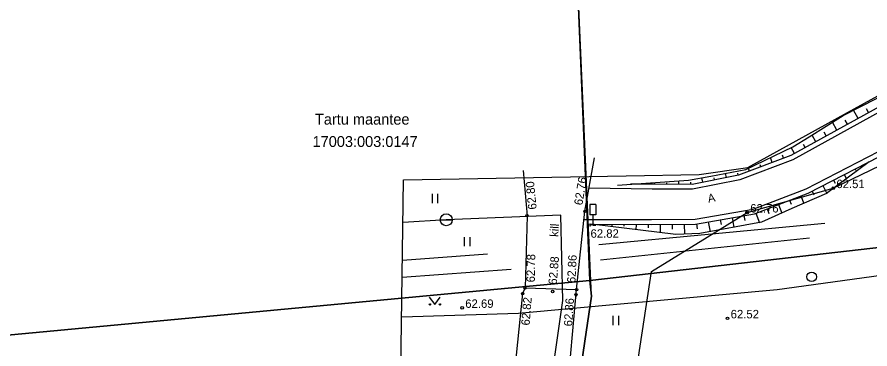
# Model space of a CAD drawing. Extents: x 642341 to 644194, y 6457989 to 6459379.
# Drawn here: x 642924.6 to 642995.2, y 6458383.3 to 6458410.8 of the extents above; entities that cross this region are included whole.
import ezdxf

# ---------------------------------------------------------------- set-up
doc = ezdxf.new("R2010")
doc.units = 0
for name, color, linetype in [('HALJASTUS', 7, 'Continuous'), ('KORGUS-EH2000', 7, 'Continuous'), ('LIIKLUS', 7, 'Continuous'), ('MOOTPIIR', 7, 'Continuous'), ('PIIR', 7, 'Continuous'), ('PIIRASULA', 7, 'Continuous'), ('PUU', 7, 'Continuous'), ('RELJEEF', 7, 'Continuous'), ('SITRASS', 7, 'Continuous'), ('TEE', 7, 'Continuous'), ('VKAEV', 7, 'Continuous'), ('VTRASS', 7, 'Continuous')]:
    doc.layers.add(name, color=color, linetype=linetype)

msp = doc.modelspace()

# ---------------------------------------------------------------- linework, layer by layer
at = {"layer": 'HALJASTUS'}
for p, q in [((642958.932, 6458396.151), (642958.932, 6458395.389)), ((642959.388, 6458396.151), (642959.388, 6458395.389)), ((642961.602, 6458392.571), (642961.602, 6458391.809)), ((642962.058, 6458392.571), (642962.058, 6458391.809)), ((642958.697, 6458387.607), (642959.16, 6458387)), ((642959.16, 6458387), (642959.606, 6458387.607)), ((642973.902, 6458386.041), (642973.902, 6458385.279)), ((642974.358, 6458386.041), (642974.358, 6458385.279))]:
    msp.add_line(p, q, dxfattribs=at)
msp.add_lwpolyline([(643062.86, 6458339.69), (643052.65, 6458338.38), (643048.49, 6458342.54), (643042.5, 6458344.93), (643039.24, 6458341.15), (643035.67, 6458333.58), (643020.66, 6458333.42), (642992.75, 6458331.89), (642979.69, 6458332.58), (642968, 6458335.69), (642969.87, 6458349.59), (642972.54, 6458364.7), (642974.95, 6458375.54), (642977.1, 6458389.73), (642985.02, 6458394.61), (642992.14, 6458396.63), (643003.06, 6458401.91), (643026.72, 6458405.04), (643040.65, 6458406.79), (643068.48, 6458410.6)], dxfattribs=at)
for centre, radius in [((642990.36, 6458389.28), 0.4), ((642958.759, 6458387), 0.055), ((642959.588, 6458387), 0.055)]:
    msp.add_circle(centre, radius, dxfattribs=at)
at = {"layer": 'KORGUS-EH2000'}
for centre in [(642992.141, 6458396.628), (642971.592, 6458394.706), (642985.015, 6458394.61), (642966.796, 6458394.344), (642971.979, 6458393.574), (642966.633, 6458388.358), (642970.9, 6458388.216), (642966.43, 6458387.896), (642968.913, 6458388.066), (642970.853, 6458387.791), (642961.424, 6458386.711), (642983.388, 6458385.839)]:
    msp.add_circle(centre, 0.1, dxfattribs=at)
at = {"layer": 'LIIKLUS'}
for p, q in [((642971.99, 6458395.27), (642971.99, 6458394.42)), ((642972.49, 6458395.27), (642971.99, 6458395.27)), ((642972.49, 6458395.27), (642972.49, 6458394.42)), ((642972.49, 6458394.42), (642971.99, 6458394.42)), ((642972.24, 6458394.42), (642972.24, 6458393.52)), ((642972.49, 6458393.52), (642972.24, 6458393.52))]:
    msp.add_line(p, q, dxfattribs=at)
at = {"layer": 'MOOTPIIR'}
msp.add_lwpolyline([(643069.76, 6458236.31), (643006.85, 6458180.97), (642957.03, 6458215.38), (642938.24, 6458221.19), (642939.41, 6458236.44), (642939.75, 6458280.23), (642926.67, 6458279.95), (642934.24, 6458327.61), (642944.3, 6458327.88), (642948.45, 6458353.57), (642942.54, 6458354.77), (642945.36, 6458379.28), (642956.33, 6458379.5), (642956.58, 6458397.32), (642975, 6458397.64), (642981.03, 6458397.76), (642985.08, 6458398.34), (642993.33, 6458402.89), (642997.25, 6458405.06), (643002, 6458406.25), (643013.81, 6458408.19), (643079.76, 6458417.36)], dxfattribs=at)
at = {"layer": 'PIIR'}
for points in [[(643188.81, 6458449.77), (643176.6, 6458443.9), (643134.2, 6458423.02), (643124.24, 6458418.9), (643113.32, 6458414.58), (643078.7, 6458404.61), (643052.72, 6458399.2), (643026.32, 6458395.18), (642972, 6458388.99), (642970.59, 6458422.96), (643020.42, 6458428.66), (643034.05, 6458430.92), (643046.7, 6458432.91), (643068.29, 6458437.12), (643081.82, 6458440.64), (643098.86, 6458445.69), (643110.2, 6458449.96)], [(642924.66, 6458169.35), (642929.35, 6458203.42), (642934.04, 6458237.49), (642896.08, 6458243), (642858.12, 6458248.5), (642858.5, 6458271.35), (642861.88, 6458270.86), (642899.18, 6458275.6), (642940, 6458280.78), (642942.59, 6458299.6), (642946.13, 6458325.36), (642949.67, 6458351.11), (642953.82, 6458381.25), (642913.29, 6458378.12), (642896.66, 6458376.84), (642896.46, 6458381.88), (642972, 6458388.99), (642972.12, 6458387.69), (642961.82, 6458317.88), (642948.51, 6458227.63), (642937.15, 6458150.56)]]:
    msp.add_lwpolyline(points, dxfattribs=at)
for points in [[(642346.29, 6458310.48), (642341.38, 6458333.79), (642495.62, 6458374.91), (642537.43, 6458386.39), (642580.79, 6458395.48), (642624.86, 6458403.41), (642705.99, 6458410.57), (642794.37, 6458411.73), (642854.44, 6458413.88), (642970.59, 6458422.96), (642972, 6458388.99), (642896.46, 6458381.88), (642850.61, 6458381.82), (642797.91, 6458381.25), (642743.74, 6458380.66), (642710.38, 6458382.33), (642658.26, 6458375.61), (642656.97, 6458382.74), (642556.46, 6458367.64), (642502.19, 6458353.16), (642483.65, 6458347.91), (642469.82, 6458343.96), (642416.34, 6458328.86)], [(643026.6, 6458393.62), (643119.35, 6458280.87), (643065.03, 6458235.45), (642961.82, 6458317.88), (642972.12, 6458387.69), (642972, 6458388.99), (643026.32, 6458395.18)]]:
    msp.add_lwpolyline(points, close=True, dxfattribs=at)
at = {"layer": 'PIIRASULA'}
msp.add_lwpolyline([(642945.629, 6458208.087), (642948.51, 6458227.63), (642961.82, 6458317.88), (642972.12, 6458387.69), (642970.59, 6458422.96)], dxfattribs=at)
at = {"layer": 'PUU'}
for p, q in [((642972.73, 6458391.97), (642991.44, 6458393.72)), ((642972.87, 6458390.7), (642990.18, 6458392.5)), ((642963.53, 6458391.16), (642956.49, 6458390.63)), ((642965.49, 6458389.88), (642956.47, 6458389.22))]:
    msp.add_line(p, q, dxfattribs=at)
at = {"layer": 'RELJEEF'}
for p, q in [((642994.194, 6458402.402), (642993.82, 6458403.081)), ((642995.07, 6458402.885), (642994.891, 6458403.209)), ((642992.443, 6458401.436), (642992.081, 6458402.093)), ((642993.319, 6458401.919), (642993.124, 6458402.272)), ((642990.692, 6458400.469), (642990.384, 6458401.028)), ((642991.568, 6458400.953), (642991.4, 6458401.257)), ((642989.817, 6458399.986), (642989.674, 6458400.245)), ((642988.941, 6458399.503), (642988.669, 6458399.996)), ((642987.092, 6458398.751), (642986.94, 6458399.155)), ((642988.027, 6458399.103), (642987.935, 6458399.349)), ((642985.22, 6458398.047), (642985.133, 6458398.276)), ((642986.156, 6458398.399), (642986.096, 6458398.557)), ((642993.942, 6458398.21), (642993.993, 6458398.111)), ((642994.832, 6458398.666), (642994.856, 6458398.619)), ((642981.34, 6458397.116), (642981.265, 6458397.496)), ((642982.321, 6458397.309), (642982.285, 6458397.492)), ((642983.302, 6458397.503), (642983.232, 6458397.855)), ((642984.283, 6458397.696), (642984.25, 6458397.866)), ((642993.052, 6458397.753), (642993.232, 6458397.404)), ((642976.357, 6458396.956), (642976.357, 6458396.994)), ((642977.357, 6458396.951), (642977.357, 6458397.101)), ((642978.357, 6458396.948), (642978.357, 6458397.059)), ((642979.357, 6458396.945), (642979.358, 6458397.24)), ((642980.357, 6458396.942), (642980.358, 6458397.136)), ((642991.273, 6458396.84), (642991.608, 6458396.188)), ((642992.163, 6458397.296), (642992.291, 6458397.046)), ((642989.466, 6458395.989), (642989.706, 6458395.363)), ((642990.383, 6458396.383), (642990.537, 6458396.085)), ((642988.532, 6458395.631), (642988.659, 6458395.299)), ((642986.665, 6458394.914), (642986.814, 6458394.526)), ((642987.599, 6458395.272), (642987.874, 6458394.554)), ((642982.783, 6458394.013), (642982.855, 6458393.606)), ((642983.768, 6458394.186), (642983.91, 6458393.378)), ((642984.753, 6458394.359), (642984.824, 6458393.958)), ((642985.732, 6458394.555), (642986.035, 6458393.765)), ((642972.815, 6458393.634), (642972.814, 6458393.593)), ((642973.815, 6458393.631), (642973.814, 6458393.431)), ((642974.815, 6458393.628), (642974.814, 6458393.468)), ((642975.815, 6458393.625), (642975.813, 6458393.187)), ((642976.815, 6458393.622), (642976.814, 6458393.344)), ((642977.815, 6458393.628), (642977.821, 6458392.943)), ((642978.814, 6458393.638), (642978.818, 6458393.229)), ((642979.814, 6458393.647), (642979.822, 6458392.815)), ((642980.813, 6458393.668), (642980.884, 6458393.264)), ((642981.798, 6458393.841), (642981.942, 6458393.02))]:
    msp.add_line(p, q, dxfattribs=at)
for points in [[(643117.647, 6458429.655), (643117.523, 6458429.609), (643110.475, 6458426.367), (643099.096, 6458421.769), (643090.898, 6458418.906), (643081.994, 6458416.787), (643069.68, 6458414.496), (643044.746, 6458411.34), (643030.277, 6458409.457), (643016.466, 6458407.71), (643007.936, 6458406.561), (642998.231, 6458404.48), (642996.008, 6458403.403), (642988.623, 6458399.327), (642984.296, 6458397.699), (642980.458, 6458396.941), (642977.166, 6458396.952), (642975.357, 6458396.961)], [(642974.274, 6458396.886), (642980.171, 6458397.297), (642982.005, 6458397.63), (642984.895, 6458398.16), (642988.799, 6458400.059), (642990.155, 6458400.884), (642992.957, 6458402.644), (642997.14, 6458404.764), (643001.449, 6458405.959), (643004.487, 6458406.392), (643012.929, 6458407.539), (643026.418, 6458409.429), (643037.904, 6458411.062), (643045.35, 6458412.088), (643055.351, 6458413.304), (643067.952, 6458415.192), (643081.102, 6458417.341), (643090.153, 6458419.628), (643098.783, 6458422.536), (643109.031, 6458426.243), (643115.271, 6458428.573)], [(642972.133, 6458393.636), (642977.102, 6458393.621), (642980.743, 6458393.656), (642985.61, 6458394.509), (642990.06, 6458396.217), (642996.942, 6458399.75), (642999.204, 6458401.088)], [(642995.108, 6458398.808), (642991.585, 6458396.171), (642988.705, 6458394.933), (642986.214, 6458393.797), (642981.085, 6458392.864), (642979.098, 6458392.787), (642972.133, 6458393.636)]]:
    msp.add_lwpolyline(points, dxfattribs=at)
at = {"layer": 'SITRASS'}
msp.add_lwpolyline([(642956.42, 6458385.96), (642966.1, 6458386.28), (642987.51, 6458388.23), (643054.17, 6458397.42), (643075.57, 6458402.97), (643118.3, 6458415.09), (643137.99, 6458422.37), (643143.06, 6458425.54)], dxfattribs=at)
at = {"layer": 'TEE'}
for points in [[(643117.98, 6458429.38), (643110.63, 6458426), (643099.24, 6458421.39), (643091.01, 6458418.52), (643082.08, 6458416.4), (643069.74, 6458414.1), (643044.8, 6458410.94), (643030.33, 6458409.06), (643016.52, 6458407.31), (643008, 6458406.17), (642998.36, 6458404.1), (642996.19, 6458403.05), (642988.79, 6458398.96), (642984.41, 6458397.31), (642980.5, 6458396.54), (642977.16, 6458396.55), (642971.93, 6458396.62)], [(642971.52, 6458394.04), (642977.1, 6458394.02), (642980.71, 6458394.06), (642985.5, 6458394.9), (642989.9, 6458396.58), (642996.75, 6458400.1), (642999, 6458401.43)], [(642966.46, 6458398.1), (642966.8, 6458394.34), (642966.63, 6458388.36), (642970.9, 6458388.22), (642971.59, 6458394.71), (642972.38, 6458399.14)], [(642966.63, 6458388.36), (642966.43, 6458387.9), (642965.59, 6458379.83), (642964.65, 6458373.53), (642964.54, 6458372.99), (642963.88, 6458366.24), (642963.66, 6458364.66), (642962.49, 6458356.07), (642960.9, 6458344.46), (642958.48, 6458326.85), (642958.07, 6458325.57), (642954.82, 6458323.59), (642951.46, 6458322.42), (642949.71, 6458322.48), (642947.62, 6458323.03)], [(642945.96, 6458218.8), (642949.32, 6458240.84), (642952.86, 6458263.19), (642954.72, 6458273.77), (642955.64, 6458280.65), (642957.08, 6458287.52), (642959.69, 6458302.72), (642960.91, 6458312.68), (642962.75, 6458326.75), (642965.24, 6458343.44), (642967.26, 6458355.64), (642968.76, 6458366.3), (642970.09, 6458379.24), (642970.9, 6458388.22)]]:
    msp.add_lwpolyline(points, dxfattribs=at)
at = {"layer": 'VKAEV'}
msp.add_line((642959.61, 6458394.01), (642960.61, 6458394.01), dxfattribs=at)
msp.add_circle((642960.11, 6458394.01), 0.5, dxfattribs=at)
at = {"layer": 'VTRASS'}
msp.add_lwpolyline([(642945.66, 6458218.9), (642948, 6458233.93), (642951.83, 6458258.09), (642951.99, 6458259.13), (642954.27, 6458276.46), (642957.49, 6458300.25), (642962.45, 6458335.9), (642963.3, 6458342.65), (642965.8, 6458359.67), (642969.77, 6458387.33), (642969.59, 6458394.39), (642960.11, 6458394.01), (642956.53, 6458393.79)], dxfattribs=at)

# ---------------------------------------------------------------- texts
at = {"layer": 'KORGUS-EH2000'}
for s, rotation, p in [(' 62.76', 80.82389, (642971.33, 6458394.92)), (' 62.80', 95.52936, (642967.62, 6458394.63)), (' 62.78', 89.23948, (642967.44, 6458388.56)), (' 62.86', 87.0254, (642970.78, 6458388.49)), (' 62.88', 85.22998, (642969.23, 6458388.35)), (' 62.82', 85.42608, (642966.98, 6458384.97)), (' 62.86', 86.0929, (642970.51, 6458384.9))]:
    msp.add_text(s, height=0.7, rotation=rotation, dxfattribs=at).set_placement(p)
for s, p in [(' 62.51', (642992.14, 6458396.63)), (' 62.76', (642985.01, 6458394.61)), (' 62.82', (642971.79, 6458392.52)), (' 62.69', (642961.42, 6458386.71)), (' 62.52', (642983.39, 6458385.84))]:
    msp.add_text(s, height=0.7, dxfattribs=at).set_placement(p)
at = {"layer": 'PIIR'}
for s, p in [('Tartu maantee', (642949.24, 6458401.89)), ('17003:003:0147', (642949.04, 6458400.04))]:
    msp.add_text(s, height=0.9, dxfattribs=at).set_placement(p)
at = {"layer": 'TEE'}
for s, rotation, p in [('A', 11.17713, (642981.815, 6458395.415)), ('kill', 86.42367, (642969.371, 6458392.573))]:
    msp.add_text(s, height=0.7, rotation=rotation, dxfattribs=at).set_placement(p)

doc.saveas('drawing.dxf')
